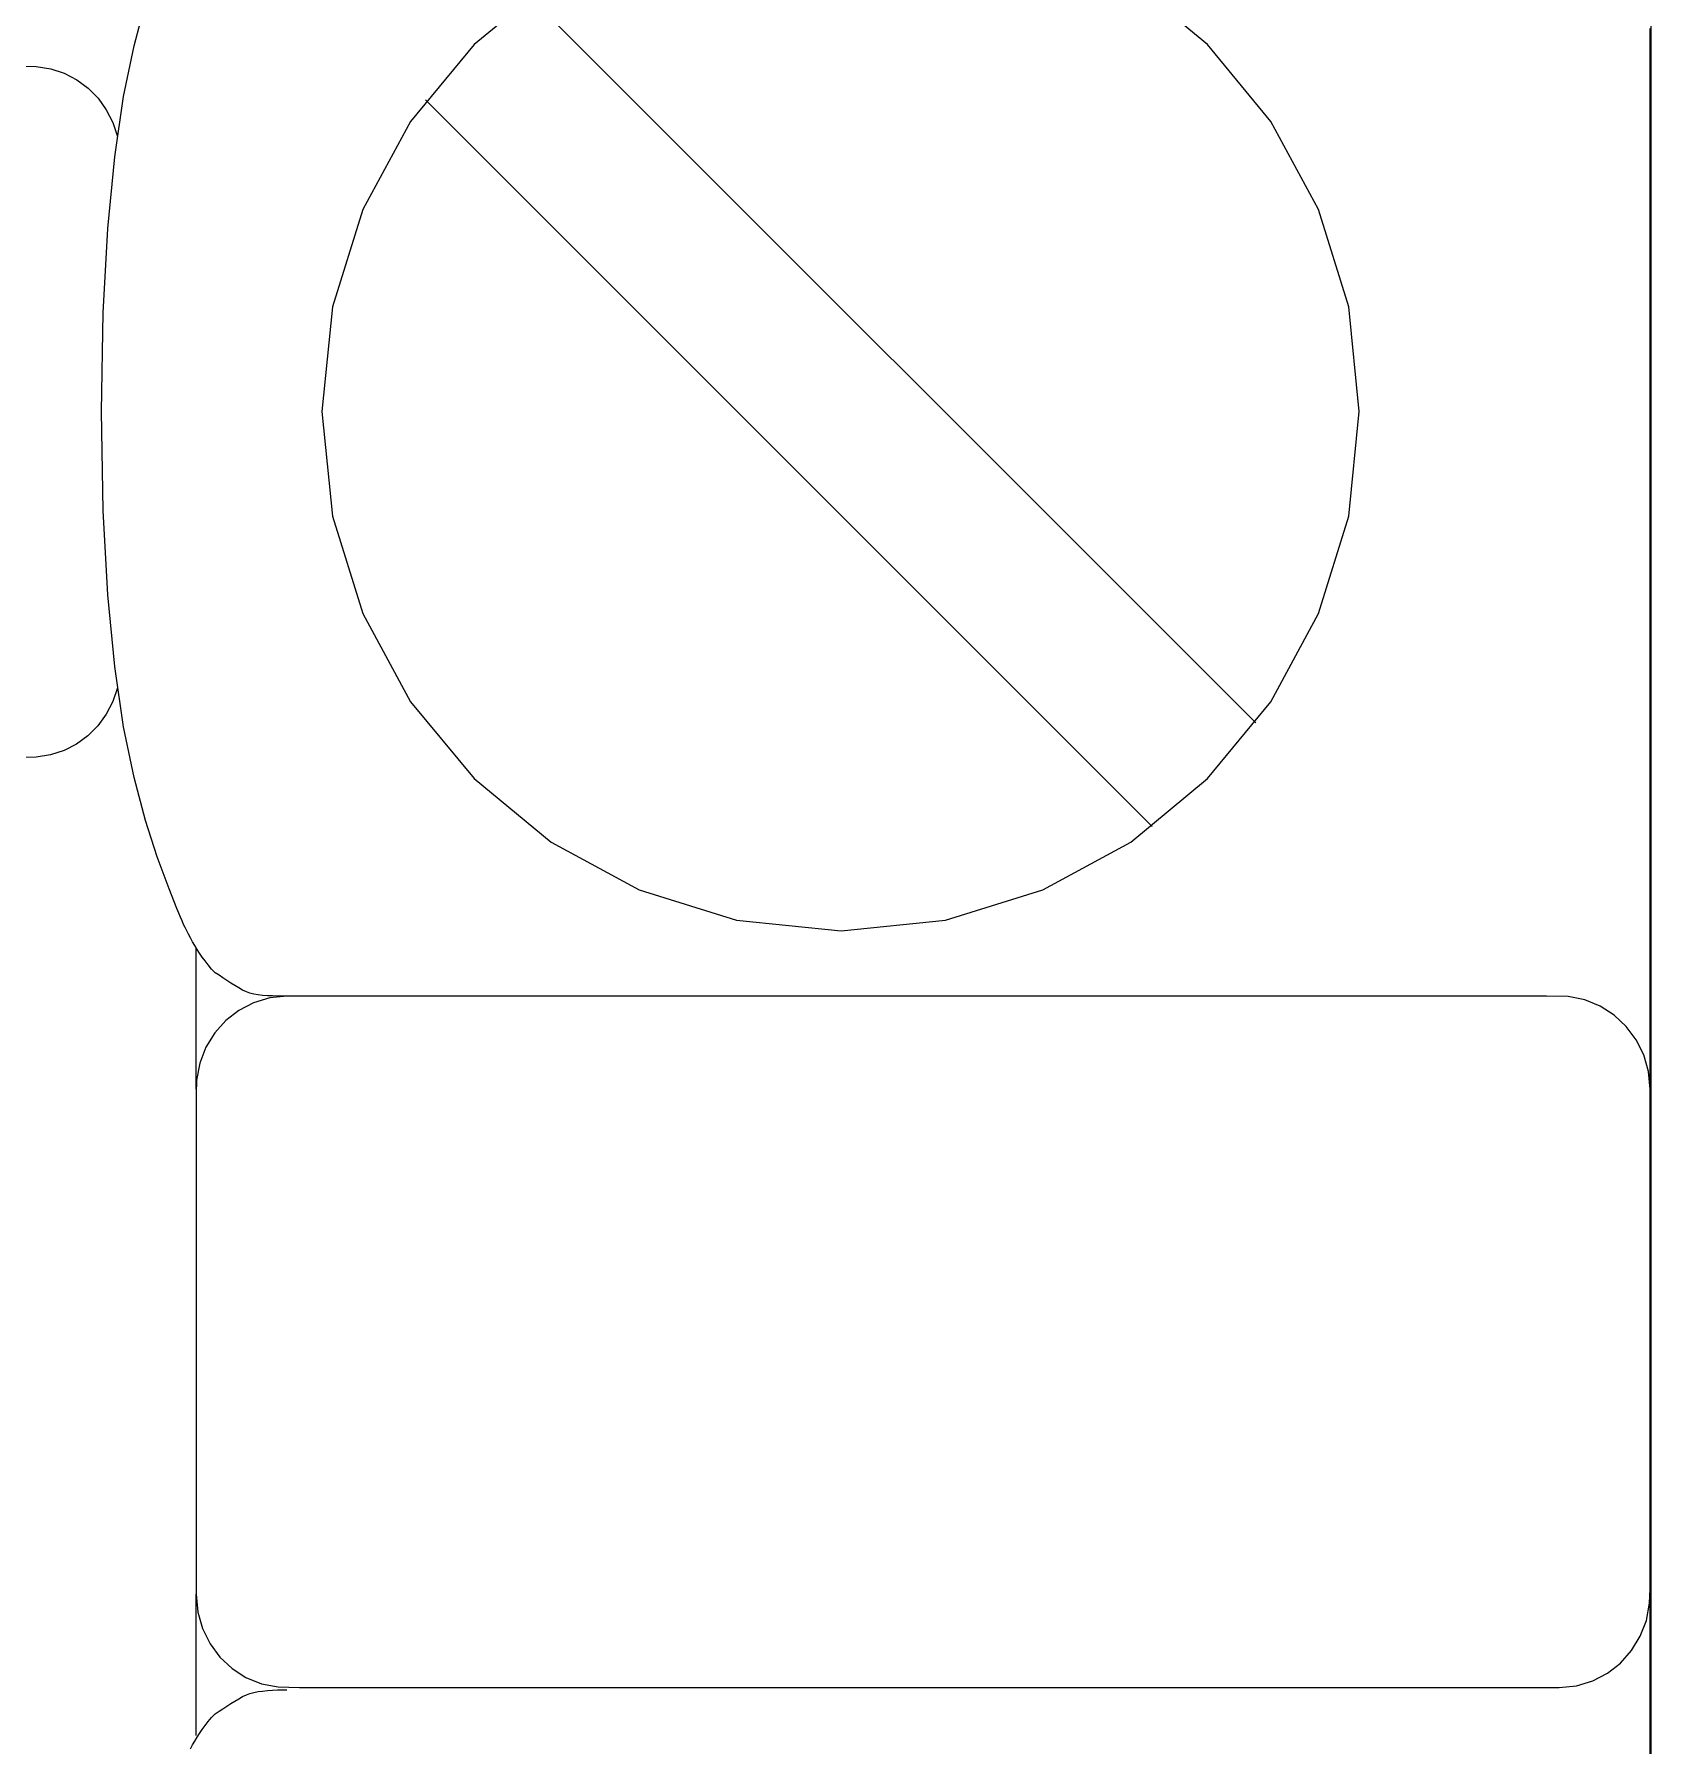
# Model space of a CAD drawing. Extents: x 1 to 47.7, y 0.2 to 35.
# Drawn here: x 35.401 to 35.922, y 9.105 to 9.657 of the extents above; entities that cross this region are included whole.
import ezdxf

# ---------------------------------------------------------------- set-up
doc = ezdxf.new("R2010")
doc.units = 0
doc.header["$MEASUREMENT"] = 0
for name, color, linetype in [('5_1___24__TARGET_LEDS___12', 7, 'CONTINUOUS'), ('6_1__EMPTY_IO_BOARD_POSITI', 7, 'CONTINUOUS'), ('6_2___8__INDEPENDENT_INPUT', 7, 'CONTINUOUS'), ('6_3___8__OPTOISO_INDEPENDE', 7, 'CONTINUOUS'), ('6_4___24__OPTOISO_INDEPEND', 7, 'CONTINUOUS'), ('6_5___8__INDEPENDENT_INPUT', 7, 'CONTINUOUS'), ('6_6___8__INDEPENDENT_INPUT', 7, 'CONTINUOUS'), ('6_7___8__OPTOISO_INDEPENDE', 7, 'CONTINUOUS'), ('6_8___8__OPTOISO_INDEPENDE', 7, 'CONTINUOUS')]:
    doc.layers.add(name, color=color, linetype=linetype)

msp = doc.modelspace()

# ---------------------------------------------------------------- linework, layer by layer
at = {"layer": '5_1___24__TARGET_LEDS___12'}
for points in [[(35.56775, 9.67402), (35.54295, 9.6536), (35.52249, 9.62884), (35.50703, 9.60043), (35.49726, 9.56904), (35.49386, 9.53534), (35.49726, 9.50159), (35.50703, 9.47015), (35.52249, 9.44171), (35.54295, 9.41694), (35.56775, 9.3965), (35.59619, 9.38106), (35.6276, 9.37131), (35.66131, 9.36791), (35.69499, 9.37131), (35.72636, 9.38106), (35.75474, 9.3965), (35.77946, 9.41694), (35.79986, 9.44171), (35.81526, 9.47015), (35.82499, 9.50159), (35.82838, 9.53534), (35.82499, 9.56904), (35.81526, 9.60043), (35.79986, 9.62884), (35.77946, 9.6536), (35.75474, 9.67402)], [(35.79496, 9.43491), (35.5607, 9.66918)], [(35.4826, 9.34679), (35.4811, 9.3468), (35.47953, 9.34682), (35.47793, 9.34687), (35.47633, 9.34695), (35.47477, 9.34707), (35.47329, 9.34724), (35.47191, 9.34747), (35.47069, 9.34776), (35.46955, 9.34818), (35.4683, 9.34878), (35.46704, 9.34946), (35.46578, 9.35022), (35.46451, 9.35103), (35.46324, 9.35187), (35.46197, 9.35271), (35.46071, 9.35354), (35.45946, 9.35433), (35.45831, 9.35556), (35.45724, 9.35687), (35.45625, 9.35815), (35.45532, 9.35941), (35.45446, 9.36065), (35.45365, 9.36188), (35.45289, 9.36311), (35.45218, 9.36434), (35.45152, 9.36558), (35.4509, 9.36675), (35.45034, 9.36784), (35.44981, 9.3689), (35.4493, 9.36996), (35.44879, 9.37107), (35.44827, 9.37227), (35.4477, 9.3736), (35.44708, 9.37509), (35.4446, 9.38141), (35.44079, 9.39169), (35.43698, 9.40348), (35.43331, 9.4173), (35.42995, 9.43368), (35.42707, 9.45314), (35.42481, 9.47621), (35.42334, 9.50341), (35.42281, 9.53527), (35.42334, 9.56713), (35.42481, 9.59433), (35.42707, 9.6174), (35.42995, 9.63685), (35.43331, 9.65323), (35.43698, 9.66705)], [(35.92211, 9.01293), (35.92211, 9.10536), (35.92211, 9.20447), (35.92211, 9.30982), (35.92211, 9.42095), (35.92211, 9.53743), (35.92211, 9.65881)], [(35.39427, 9.64664), (35.40177, 9.64656), (35.40643, 9.64584), (35.41081, 9.64439), (35.41486, 9.64228), (35.4185, 9.63956), (35.42169, 9.63632), (35.42436, 9.6326), (35.42646, 9.62847), (35.42793, 9.62399)], [(35.76154, 9.40149), (35.52727, 9.63576)], [(35.42793, 9.44621), (35.42643, 9.44177), (35.42431, 9.43768), (35.42163, 9.434), (35.41844, 9.43079), (35.41479, 9.4281), (35.41076, 9.42602), (35.4064, 9.42458), (35.40176, 9.42386), (35.39427, 9.42379)], [(35.45336, 9.3168), (35.45336, 9.36235)], [(35.45336, 9.1084), (35.45336, 9.15395)], [(35.45152, 9.10418), (35.45218, 9.10542), (35.45289, 9.10665), (35.45365, 9.10788), (35.45446, 9.10911), (35.45532, 9.11036), (35.45625, 9.11161), (35.45724, 9.1129), (35.45831, 9.11421), (35.45946, 9.11543), (35.46071, 9.11623), (35.46197, 9.11705), (35.46324, 9.1179), (35.46451, 9.11873), (35.46578, 9.11954), (35.46704, 9.1203), (35.4683, 9.12099), (35.46955, 9.12158), (35.47069, 9.122), (35.47191, 9.12231), (35.47329, 9.12257), (35.47477, 9.12277), (35.47633, 9.12293), (35.47793, 9.12305), (35.47953, 9.12313), (35.4811, 9.12317), (35.4826, 9.12319)]]:
    msp.add_lwpolyline(points, dxfattribs=at)
msp.add_lwpolyline([(35.4826, 9.34679), (35.47704, 9.34625), (35.47183, 9.3447), (35.46707, 9.34223), (35.46287, 9.33894), (35.45931, 9.33495), (35.45649, 9.33034), (35.45452, 9.32522), (35.45349, 9.31969), (35.45336, 9.31518), (35.45336, 9.30338), (35.45336, 9.28283), (35.45336, 9.25671), (35.45336, 9.2282), (35.45336, 9.20049), (35.45336, 9.17675), (35.45336, 9.16018), (35.45336, 9.15395), (35.45388, 9.14825), (35.4554, 9.14291), (35.4578, 9.13803), (35.461, 9.13372), (35.4649, 9.13006), (35.46939, 9.12717), (35.47438, 9.12514), (35.47978, 9.12408), (35.48669, 9.12395), (35.51642, 9.12395), (35.56819, 9.12395), (35.634, 9.12395), (35.70581, 9.12395), (35.77562, 9.12395), (35.83541, 9.12395), (35.87716, 9.12395), (35.89286, 9.12395), (35.89843, 9.12449), (35.90363, 9.12604), (35.90839, 9.12851), (35.91259, 9.1318), (35.91615, 9.1358), (35.91897, 9.14041), (35.92094, 9.14553), (35.92197, 9.15106), (35.92211, 9.15557), (35.92211, 9.16737), (35.92211, 9.18792), (35.92211, 9.21405), (35.92211, 9.24255), (35.92211, 9.27026), (35.92211, 9.294), (35.92211, 9.31057), (35.92211, 9.3168), (35.92158, 9.3225), (35.92006, 9.32784), (35.91766, 9.33272), (35.91446, 9.33703), (35.91056, 9.34068), (35.90607, 9.34357), (35.90108, 9.34559), (35.89568, 9.34666), (35.88877, 9.34679), (35.85904, 9.34679), (35.80727, 9.34679), (35.74147, 9.34679), (35.66965, 9.34679), (35.59984, 9.34679), (35.54005, 9.34679), (35.4983, 9.34679)], close=True, dxfattribs=at)
at = {"layer": '6_1__EMPTY_IO_BOARD_POSITI'}
msp.add_lwpolyline([(35.92235, 9.71511), (35.92235, 9.62793), (35.92235, 9.54298), (35.92235, 9.46042), (35.92235, 9.38039), (35.92235, 9.30305), (35.92235, 9.22855), (35.92235, 9.15705), (35.92235, 9.08869)], dxfattribs=at)
at = {"layer": '6_2___8__INDEPENDENT_INPUT'}
for points in [[(35.56775, 9.67402), (35.54295, 9.6536), (35.52249, 9.62884), (35.50703, 9.60043), (35.49726, 9.56904), (35.49386, 9.53534), (35.49726, 9.50159), (35.50703, 9.47015), (35.52249, 9.44171), (35.54295, 9.41694), (35.56775, 9.3965), (35.59619, 9.38106), (35.6276, 9.37131), (35.66131, 9.36791), (35.69499, 9.37131), (35.72636, 9.38106), (35.75474, 9.3965), (35.77946, 9.41694), (35.79986, 9.44171), (35.81526, 9.47015), (35.82499, 9.50159), (35.82838, 9.53534), (35.82499, 9.56904), (35.81526, 9.60043), (35.79986, 9.62884), (35.77946, 9.6536), (35.75474, 9.67402)], [(35.79496, 9.43491), (35.5607, 9.66918)], [(35.4826, 9.34679), (35.4811, 9.3468), (35.47953, 9.34682), (35.47793, 9.34687), (35.47633, 9.34695), (35.47477, 9.34707), (35.47329, 9.34724), (35.47191, 9.34747), (35.47069, 9.34776), (35.46955, 9.34818), (35.4683, 9.34878), (35.46704, 9.34946), (35.46578, 9.35022), (35.46451, 9.35103), (35.46324, 9.35187), (35.46197, 9.35271), (35.46071, 9.35354), (35.45946, 9.35433), (35.45831, 9.35556), (35.45724, 9.35687), (35.45625, 9.35815), (35.45532, 9.35941), (35.45446, 9.36065), (35.45365, 9.36188), (35.45289, 9.36311), (35.45218, 9.36434), (35.45152, 9.36558), (35.4509, 9.36675), (35.45034, 9.36784), (35.44981, 9.3689), (35.4493, 9.36996), (35.44879, 9.37107), (35.44827, 9.37227), (35.4477, 9.3736), (35.44708, 9.37509), (35.4446, 9.38141), (35.44079, 9.39169), (35.43698, 9.40348), (35.43331, 9.4173), (35.42995, 9.43368), (35.42707, 9.45314), (35.42481, 9.47621), (35.42334, 9.50341), (35.42281, 9.53527), (35.42334, 9.56713), (35.42481, 9.59433), (35.42707, 9.6174), (35.42995, 9.63685), (35.43331, 9.65323), (35.43698, 9.66705)], [(35.92211, 9.01293), (35.92211, 9.10536), (35.92211, 9.20447), (35.92211, 9.30982), (35.92211, 9.42095), (35.92211, 9.53743), (35.92211, 9.65881)], [(35.39427, 9.64664), (35.40177, 9.64656), (35.40643, 9.64584), (35.41081, 9.64439), (35.41486, 9.64228), (35.4185, 9.63956), (35.42169, 9.63632), (35.42436, 9.6326), (35.42646, 9.62847), (35.42793, 9.62399)], [(35.76154, 9.40149), (35.52727, 9.63576)], [(35.42793, 9.44621), (35.42643, 9.44177), (35.42431, 9.43768), (35.42163, 9.434), (35.41844, 9.43079), (35.41479, 9.4281), (35.41076, 9.42602), (35.4064, 9.42458), (35.40176, 9.42386), (35.39427, 9.42379)], [(35.45336, 9.3168), (35.45336, 9.36235)], [(35.45336, 9.1084), (35.45336, 9.15395)], [(35.45152, 9.10418), (35.45218, 9.10542), (35.45289, 9.10665), (35.45365, 9.10788), (35.45446, 9.10911), (35.45532, 9.11036), (35.45625, 9.11161), (35.45724, 9.1129), (35.45831, 9.11421), (35.45946, 9.11543), (35.46071, 9.11623), (35.46197, 9.11705), (35.46324, 9.1179), (35.46451, 9.11873), (35.46578, 9.11954), (35.46704, 9.1203), (35.4683, 9.12099), (35.46955, 9.12158), (35.47069, 9.122), (35.47191, 9.12231), (35.47329, 9.12257), (35.47477, 9.12277), (35.47633, 9.12293), (35.47793, 9.12305), (35.47953, 9.12313), (35.4811, 9.12317), (35.4826, 9.12319)]]:
    msp.add_lwpolyline(points, dxfattribs=at)
msp.add_lwpolyline([(35.4826, 9.34679), (35.47704, 9.34625), (35.47183, 9.3447), (35.46707, 9.34223), (35.46287, 9.33894), (35.45931, 9.33495), (35.45649, 9.33034), (35.45452, 9.32522), (35.45349, 9.31969), (35.45336, 9.31518), (35.45336, 9.30338), (35.45336, 9.28283), (35.45336, 9.25671), (35.45336, 9.2282), (35.45336, 9.20049), (35.45336, 9.17675), (35.45336, 9.16018), (35.45336, 9.15395), (35.45388, 9.14825), (35.4554, 9.14291), (35.4578, 9.13803), (35.461, 9.13372), (35.4649, 9.13006), (35.46939, 9.12717), (35.47438, 9.12514), (35.47978, 9.12408), (35.48669, 9.12395), (35.51642, 9.12395), (35.56819, 9.12395), (35.634, 9.12395), (35.70581, 9.12395), (35.77562, 9.12395), (35.83541, 9.12395), (35.87716, 9.12395), (35.89286, 9.12395), (35.89843, 9.12449), (35.90363, 9.12604), (35.90839, 9.12851), (35.91259, 9.1318), (35.91615, 9.1358), (35.91897, 9.14041), (35.92094, 9.14553), (35.92197, 9.15106), (35.92211, 9.15557), (35.92211, 9.16737), (35.92211, 9.18792), (35.92211, 9.21405), (35.92211, 9.24255), (35.92211, 9.27026), (35.92211, 9.294), (35.92211, 9.31057), (35.92211, 9.3168), (35.92158, 9.3225), (35.92006, 9.32784), (35.91766, 9.33272), (35.91446, 9.33703), (35.91056, 9.34068), (35.90607, 9.34357), (35.90108, 9.34559), (35.89568, 9.34666), (35.88877, 9.34679), (35.85904, 9.34679), (35.80727, 9.34679), (35.74147, 9.34679), (35.66965, 9.34679), (35.59984, 9.34679), (35.54005, 9.34679), (35.4983, 9.34679)], close=True, dxfattribs=at)
at = {"layer": '6_3___8__OPTOISO_INDEPENDE'}
for points in [[(35.56775, 9.67402), (35.54295, 9.6536), (35.52249, 9.62884), (35.50703, 9.60043), (35.49726, 9.56904), (35.49386, 9.53534), (35.49726, 9.50159), (35.50703, 9.47015), (35.52249, 9.44171), (35.54295, 9.41694), (35.56775, 9.3965), (35.59619, 9.38106), (35.6276, 9.37131), (35.66131, 9.36791), (35.69499, 9.37131), (35.72636, 9.38106), (35.75474, 9.3965), (35.77946, 9.41694), (35.79986, 9.44171), (35.81526, 9.47015), (35.82499, 9.50159), (35.82838, 9.53534), (35.82499, 9.56904), (35.81526, 9.60043), (35.79986, 9.62884), (35.77946, 9.6536), (35.75474, 9.67402)], [(35.79496, 9.43491), (35.5607, 9.66918)], [(35.4826, 9.34679), (35.4811, 9.3468), (35.47953, 9.34682), (35.47793, 9.34687), (35.47633, 9.34695), (35.47477, 9.34707), (35.47329, 9.34724), (35.47191, 9.34747), (35.47069, 9.34776), (35.46955, 9.34818), (35.4683, 9.34878), (35.46704, 9.34946), (35.46578, 9.35022), (35.46451, 9.35103), (35.46324, 9.35187), (35.46197, 9.35271), (35.46071, 9.35354), (35.45946, 9.35433), (35.45831, 9.35556), (35.45724, 9.35687), (35.45625, 9.35815), (35.45532, 9.35941), (35.45446, 9.36065), (35.45365, 9.36188), (35.45289, 9.36311), (35.45218, 9.36434), (35.45152, 9.36558), (35.4509, 9.36675), (35.45034, 9.36784), (35.44981, 9.3689), (35.4493, 9.36996), (35.44879, 9.37107), (35.44827, 9.37227), (35.4477, 9.3736), (35.44708, 9.37509), (35.4446, 9.38141), (35.44079, 9.39169), (35.43698, 9.40348), (35.43331, 9.4173), (35.42995, 9.43368), (35.42707, 9.45314), (35.42481, 9.47621), (35.42334, 9.50341), (35.42281, 9.53527), (35.42334, 9.56713), (35.42481, 9.59433), (35.42707, 9.6174), (35.42995, 9.63685), (35.43331, 9.65323), (35.43698, 9.66705)], [(35.92211, 9.01293), (35.92211, 9.10536), (35.92211, 9.20447), (35.92211, 9.30982), (35.92211, 9.42095), (35.92211, 9.53743), (35.92211, 9.65881)], [(35.39427, 9.64664), (35.40177, 9.64656), (35.40643, 9.64584), (35.41081, 9.64439), (35.41486, 9.64228), (35.4185, 9.63956), (35.42169, 9.63632), (35.42436, 9.6326), (35.42646, 9.62847), (35.42793, 9.62399)], [(35.76154, 9.40149), (35.52727, 9.63576)], [(35.42793, 9.44621), (35.42643, 9.44177), (35.42431, 9.43768), (35.42163, 9.434), (35.41844, 9.43079), (35.41479, 9.4281), (35.41076, 9.42602), (35.4064, 9.42458), (35.40176, 9.42386), (35.39427, 9.42379)], [(35.45336, 9.3168), (35.45336, 9.36235)], [(35.45336, 9.1084), (35.45336, 9.15395)], [(35.45152, 9.10418), (35.45218, 9.10542), (35.45289, 9.10665), (35.45365, 9.10788), (35.45446, 9.10911), (35.45532, 9.11036), (35.45625, 9.11161), (35.45724, 9.1129), (35.45831, 9.11421), (35.45946, 9.11543), (35.46071, 9.11623), (35.46197, 9.11705), (35.46324, 9.1179), (35.46451, 9.11873), (35.46578, 9.11954), (35.46704, 9.1203), (35.4683, 9.12099), (35.46955, 9.12158), (35.47069, 9.122), (35.47191, 9.12231), (35.47329, 9.12257), (35.47477, 9.12277), (35.47633, 9.12293), (35.47793, 9.12305), (35.47953, 9.12313), (35.4811, 9.12317), (35.4826, 9.12319)]]:
    msp.add_lwpolyline(points, dxfattribs=at)
msp.add_lwpolyline([(35.4826, 9.34679), (35.47704, 9.34625), (35.47183, 9.3447), (35.46707, 9.34223), (35.46287, 9.33894), (35.45931, 9.33495), (35.45649, 9.33034), (35.45452, 9.32522), (35.45349, 9.31969), (35.45336, 9.31518), (35.45336, 9.30338), (35.45336, 9.28283), (35.45336, 9.25671), (35.45336, 9.2282), (35.45336, 9.20049), (35.45336, 9.17675), (35.45336, 9.16018), (35.45336, 9.15395), (35.45388, 9.14825), (35.4554, 9.14291), (35.4578, 9.13803), (35.461, 9.13372), (35.4649, 9.13006), (35.46939, 9.12717), (35.47438, 9.12514), (35.47978, 9.12408), (35.48669, 9.12395), (35.51642, 9.12395), (35.56819, 9.12395), (35.634, 9.12395), (35.70581, 9.12395), (35.77562, 9.12395), (35.83541, 9.12395), (35.87716, 9.12395), (35.89286, 9.12395), (35.89843, 9.12449), (35.90363, 9.12604), (35.90839, 9.12851), (35.91259, 9.1318), (35.91615, 9.1358), (35.91897, 9.14041), (35.92094, 9.14553), (35.92197, 9.15106), (35.92211, 9.15557), (35.92211, 9.16737), (35.92211, 9.18792), (35.92211, 9.21405), (35.92211, 9.24255), (35.92211, 9.27026), (35.92211, 9.294), (35.92211, 9.31057), (35.92211, 9.3168), (35.92158, 9.3225), (35.92006, 9.32784), (35.91766, 9.33272), (35.91446, 9.33703), (35.91056, 9.34068), (35.90607, 9.34357), (35.90108, 9.34559), (35.89568, 9.34666), (35.88877, 9.34679), (35.85904, 9.34679), (35.80727, 9.34679), (35.74147, 9.34679), (35.66965, 9.34679), (35.59984, 9.34679), (35.54005, 9.34679), (35.4983, 9.34679)], close=True, dxfattribs=at)
at = {"layer": '6_4___24__OPTOISO_INDEPEND'}
for points in [[(35.56775, 9.67402), (35.54295, 9.6536), (35.52249, 9.62884), (35.50703, 9.60043), (35.49726, 9.56904), (35.49386, 9.53534), (35.49726, 9.50159), (35.50703, 9.47015), (35.52249, 9.44171), (35.54295, 9.41694), (35.56775, 9.3965), (35.59619, 9.38106), (35.6276, 9.37131), (35.66131, 9.36791), (35.69499, 9.37131), (35.72636, 9.38106), (35.75474, 9.3965), (35.77946, 9.41694), (35.79986, 9.44171), (35.81526, 9.47015), (35.82499, 9.50159), (35.82838, 9.53534), (35.82499, 9.56904), (35.81526, 9.60043), (35.79986, 9.62884), (35.77946, 9.6536), (35.75474, 9.67402)], [(35.79496, 9.43491), (35.5607, 9.66918)], [(35.4826, 9.34679), (35.4811, 9.3468), (35.47953, 9.34682), (35.47793, 9.34687), (35.47633, 9.34695), (35.47477, 9.34707), (35.47329, 9.34724), (35.47191, 9.34747), (35.47069, 9.34776), (35.46955, 9.34818), (35.4683, 9.34878), (35.46704, 9.34946), (35.46578, 9.35022), (35.46451, 9.35103), (35.46324, 9.35187), (35.46197, 9.35271), (35.46071, 9.35354), (35.45946, 9.35433), (35.45831, 9.35556), (35.45724, 9.35687), (35.45625, 9.35815), (35.45532, 9.35941), (35.45446, 9.36065), (35.45365, 9.36188), (35.45289, 9.36311), (35.45218, 9.36434), (35.45152, 9.36558), (35.4509, 9.36675), (35.45034, 9.36784), (35.44981, 9.3689), (35.4493, 9.36996), (35.44879, 9.37107), (35.44827, 9.37227), (35.4477, 9.3736), (35.44708, 9.37509), (35.4446, 9.38141), (35.44079, 9.39169), (35.43698, 9.40348), (35.43331, 9.4173), (35.42995, 9.43368), (35.42707, 9.45314), (35.42481, 9.47621), (35.42334, 9.50341), (35.42281, 9.53527), (35.42334, 9.56713), (35.42481, 9.59433), (35.42707, 9.6174), (35.42995, 9.63685), (35.43331, 9.65323), (35.43698, 9.66705)], [(35.92211, 9.01293), (35.92211, 9.10536), (35.92211, 9.20447), (35.92211, 9.30982), (35.92211, 9.42095), (35.92211, 9.53743), (35.92211, 9.65881)], [(35.39427, 9.64664), (35.40177, 9.64656), (35.40643, 9.64584), (35.41081, 9.64439), (35.41486, 9.64228), (35.4185, 9.63956), (35.42169, 9.63632), (35.42436, 9.6326), (35.42646, 9.62847), (35.42793, 9.62399)], [(35.76154, 9.40149), (35.52727, 9.63576)], [(35.42793, 9.44621), (35.42643, 9.44177), (35.42431, 9.43768), (35.42163, 9.434), (35.41844, 9.43079), (35.41479, 9.4281), (35.41076, 9.42602), (35.4064, 9.42458), (35.40176, 9.42386), (35.39427, 9.42379)], [(35.45336, 9.3168), (35.45336, 9.36235)], [(35.45336, 9.1084), (35.45336, 9.15395)], [(35.45152, 9.10418), (35.45218, 9.10542), (35.45289, 9.10665), (35.45365, 9.10788), (35.45446, 9.10911), (35.45532, 9.11036), (35.45625, 9.11161), (35.45724, 9.1129), (35.45831, 9.11421), (35.45946, 9.11543), (35.46071, 9.11623), (35.46197, 9.11705), (35.46324, 9.1179), (35.46451, 9.11873), (35.46578, 9.11954), (35.46704, 9.1203), (35.4683, 9.12099), (35.46955, 9.12158), (35.47069, 9.122), (35.47191, 9.12231), (35.47329, 9.12257), (35.47477, 9.12277), (35.47633, 9.12293), (35.47793, 9.12305), (35.47953, 9.12313), (35.4811, 9.12317), (35.4826, 9.12319)]]:
    msp.add_lwpolyline(points, dxfattribs=at)
msp.add_lwpolyline([(35.4826, 9.34679), (35.47704, 9.34625), (35.47183, 9.3447), (35.46707, 9.34223), (35.46287, 9.33894), (35.45931, 9.33495), (35.45649, 9.33034), (35.45452, 9.32522), (35.45349, 9.31969), (35.45336, 9.31518), (35.45336, 9.30338), (35.45336, 9.28283), (35.45336, 9.25671), (35.45336, 9.2282), (35.45336, 9.20049), (35.45336, 9.17675), (35.45336, 9.16018), (35.45336, 9.15395), (35.45388, 9.14825), (35.4554, 9.14291), (35.4578, 9.13803), (35.461, 9.13372), (35.4649, 9.13006), (35.46939, 9.12717), (35.47438, 9.12514), (35.47978, 9.12408), (35.48669, 9.12395), (35.51642, 9.12395), (35.56819, 9.12395), (35.634, 9.12395), (35.70581, 9.12395), (35.77562, 9.12395), (35.83541, 9.12395), (35.87716, 9.12395), (35.89286, 9.12395), (35.89843, 9.12449), (35.90363, 9.12604), (35.90839, 9.12851), (35.91259, 9.1318), (35.91615, 9.1358), (35.91897, 9.14041), (35.92094, 9.14553), (35.92197, 9.15106), (35.92211, 9.15557), (35.92211, 9.16737), (35.92211, 9.18792), (35.92211, 9.21405), (35.92211, 9.24255), (35.92211, 9.27026), (35.92211, 9.294), (35.92211, 9.31057), (35.92211, 9.3168), (35.92158, 9.3225), (35.92006, 9.32784), (35.91766, 9.33272), (35.91446, 9.33703), (35.91056, 9.34068), (35.90607, 9.34357), (35.90108, 9.34559), (35.89568, 9.34666), (35.88877, 9.34679), (35.85904, 9.34679), (35.80727, 9.34679), (35.74147, 9.34679), (35.66965, 9.34679), (35.59984, 9.34679), (35.54005, 9.34679), (35.4983, 9.34679)], close=True, dxfattribs=at)
at = {"layer": '6_5___8__INDEPENDENT_INPUT'}
for points in [[(35.56775, 9.67402), (35.54295, 9.6536), (35.52249, 9.62884), (35.50703, 9.60043), (35.49726, 9.56904), (35.49386, 9.53534), (35.49726, 9.50159), (35.50703, 9.47015), (35.52249, 9.44171), (35.54295, 9.41694), (35.56775, 9.3965), (35.59619, 9.38106), (35.6276, 9.37131), (35.66131, 9.36791), (35.69499, 9.37131), (35.72636, 9.38106), (35.75474, 9.3965), (35.77946, 9.41694), (35.79986, 9.44171), (35.81526, 9.47015), (35.82499, 9.50159), (35.82838, 9.53534), (35.82499, 9.56904), (35.81526, 9.60043), (35.79986, 9.62884), (35.77946, 9.6536), (35.75474, 9.67402)], [(35.79496, 9.43491), (35.5607, 9.66918)], [(35.4826, 9.34679), (35.4811, 9.3468), (35.47953, 9.34682), (35.47793, 9.34687), (35.47633, 9.34695), (35.47477, 9.34707), (35.47329, 9.34724), (35.47191, 9.34747), (35.47069, 9.34776), (35.46955, 9.34818), (35.4683, 9.34878), (35.46704, 9.34946), (35.46578, 9.35022), (35.46451, 9.35103), (35.46324, 9.35187), (35.46197, 9.35271), (35.46071, 9.35354), (35.45946, 9.35433), (35.45831, 9.35556), (35.45724, 9.35687), (35.45625, 9.35815), (35.45532, 9.35941), (35.45446, 9.36065), (35.45365, 9.36188), (35.45289, 9.36311), (35.45218, 9.36434), (35.45152, 9.36558), (35.4509, 9.36675), (35.45034, 9.36784), (35.44981, 9.3689), (35.4493, 9.36996), (35.44879, 9.37107), (35.44827, 9.37227), (35.4477, 9.3736), (35.44708, 9.37509), (35.4446, 9.38141), (35.44079, 9.39169), (35.43698, 9.40348), (35.43331, 9.4173), (35.42995, 9.43368), (35.42707, 9.45314), (35.42481, 9.47621), (35.42334, 9.50341), (35.42281, 9.53527), (35.42334, 9.56713), (35.42481, 9.59433), (35.42707, 9.6174), (35.42995, 9.63685), (35.43331, 9.65323), (35.43698, 9.66705)], [(35.92211, 9.01293), (35.92211, 9.10536), (35.92211, 9.20447), (35.92211, 9.30982), (35.92211, 9.42095), (35.92211, 9.53743), (35.92211, 9.65881)], [(35.39427, 9.64664), (35.40177, 9.64656), (35.40643, 9.64584), (35.41081, 9.64439), (35.41486, 9.64228), (35.4185, 9.63956), (35.42169, 9.63632), (35.42436, 9.6326), (35.42646, 9.62847), (35.42793, 9.62399)], [(35.76154, 9.40149), (35.52727, 9.63576)], [(35.42793, 9.44621), (35.42643, 9.44177), (35.42431, 9.43768), (35.42163, 9.434), (35.41844, 9.43079), (35.41479, 9.4281), (35.41076, 9.42602), (35.4064, 9.42458), (35.40176, 9.42386), (35.39427, 9.42379)], [(35.45336, 9.3168), (35.45336, 9.36235)], [(35.45336, 9.1084), (35.45336, 9.15395)], [(35.45152, 9.10418), (35.45218, 9.10542), (35.45289, 9.10665), (35.45365, 9.10788), (35.45446, 9.10911), (35.45532, 9.11036), (35.45625, 9.11161), (35.45724, 9.1129), (35.45831, 9.11421), (35.45946, 9.11543), (35.46071, 9.11623), (35.46197, 9.11705), (35.46324, 9.1179), (35.46451, 9.11873), (35.46578, 9.11954), (35.46704, 9.1203), (35.4683, 9.12099), (35.46955, 9.12158), (35.47069, 9.122), (35.47191, 9.12231), (35.47329, 9.12257), (35.47477, 9.12277), (35.47633, 9.12293), (35.47793, 9.12305), (35.47953, 9.12313), (35.4811, 9.12317), (35.4826, 9.12319)]]:
    msp.add_lwpolyline(points, dxfattribs=at)
msp.add_lwpolyline([(35.4826, 9.34679), (35.47704, 9.34625), (35.47183, 9.3447), (35.46707, 9.34223), (35.46287, 9.33894), (35.45931, 9.33495), (35.45649, 9.33034), (35.45452, 9.32522), (35.45349, 9.31969), (35.45336, 9.31518), (35.45336, 9.30338), (35.45336, 9.28283), (35.45336, 9.25671), (35.45336, 9.2282), (35.45336, 9.20049), (35.45336, 9.17675), (35.45336, 9.16018), (35.45336, 9.15395), (35.45388, 9.14825), (35.4554, 9.14291), (35.4578, 9.13803), (35.461, 9.13372), (35.4649, 9.13006), (35.46939, 9.12717), (35.47438, 9.12514), (35.47978, 9.12408), (35.48669, 9.12395), (35.51642, 9.12395), (35.56819, 9.12395), (35.634, 9.12395), (35.70581, 9.12395), (35.77562, 9.12395), (35.83541, 9.12395), (35.87716, 9.12395), (35.89286, 9.12395), (35.89843, 9.12449), (35.90363, 9.12604), (35.90839, 9.12851), (35.91259, 9.1318), (35.91615, 9.1358), (35.91897, 9.14041), (35.92094, 9.14553), (35.92197, 9.15106), (35.92211, 9.15557), (35.92211, 9.16737), (35.92211, 9.18792), (35.92211, 9.21405), (35.92211, 9.24255), (35.92211, 9.27026), (35.92211, 9.294), (35.92211, 9.31057), (35.92211, 9.3168), (35.92158, 9.3225), (35.92006, 9.32784), (35.91766, 9.33272), (35.91446, 9.33703), (35.91056, 9.34068), (35.90607, 9.34357), (35.90108, 9.34559), (35.89568, 9.34666), (35.88877, 9.34679), (35.85904, 9.34679), (35.80727, 9.34679), (35.74147, 9.34679), (35.66965, 9.34679), (35.59984, 9.34679), (35.54005, 9.34679), (35.4983, 9.34679)], close=True, dxfattribs=at)
at = {"layer": '6_6___8__INDEPENDENT_INPUT'}
for points in [[(35.56775, 9.67402), (35.54295, 9.6536), (35.52249, 9.62884), (35.50703, 9.60043), (35.49726, 9.56904), (35.49386, 9.53534), (35.49726, 9.50159), (35.50703, 9.47015), (35.52249, 9.44171), (35.54295, 9.41694), (35.56775, 9.3965), (35.59619, 9.38106), (35.6276, 9.37131), (35.66131, 9.36791), (35.69499, 9.37131), (35.72636, 9.38106), (35.75474, 9.3965), (35.77946, 9.41694), (35.79986, 9.44171), (35.81526, 9.47015), (35.82499, 9.50159), (35.82838, 9.53534), (35.82499, 9.56904), (35.81526, 9.60043), (35.79986, 9.62884), (35.77946, 9.6536), (35.75474, 9.67402)], [(35.79496, 9.43491), (35.5607, 9.66918)], [(35.4826, 9.34679), (35.4811, 9.3468), (35.47953, 9.34682), (35.47793, 9.34687), (35.47633, 9.34695), (35.47477, 9.34707), (35.47329, 9.34724), (35.47191, 9.34747), (35.47069, 9.34776), (35.46955, 9.34818), (35.4683, 9.34878), (35.46704, 9.34946), (35.46578, 9.35022), (35.46451, 9.35103), (35.46324, 9.35187), (35.46197, 9.35271), (35.46071, 9.35354), (35.45946, 9.35433), (35.45831, 9.35556), (35.45724, 9.35687), (35.45625, 9.35815), (35.45532, 9.35941), (35.45446, 9.36065), (35.45365, 9.36188), (35.45289, 9.36311), (35.45218, 9.36434), (35.45152, 9.36558), (35.4509, 9.36675), (35.45034, 9.36784), (35.44981, 9.3689), (35.4493, 9.36996), (35.44879, 9.37107), (35.44827, 9.37227), (35.4477, 9.3736), (35.44708, 9.37509), (35.4446, 9.38141), (35.44079, 9.39169), (35.43698, 9.40348), (35.43331, 9.4173), (35.42995, 9.43368), (35.42707, 9.45314), (35.42481, 9.47621), (35.42334, 9.50341), (35.42281, 9.53527), (35.42334, 9.56713), (35.42481, 9.59433), (35.42707, 9.6174), (35.42995, 9.63685), (35.43331, 9.65323), (35.43698, 9.66705)], [(35.92211, 9.01293), (35.92211, 9.10536), (35.92211, 9.20447), (35.92211, 9.30982), (35.92211, 9.42095), (35.92211, 9.53743), (35.92211, 9.65881)], [(35.39427, 9.64664), (35.40177, 9.64656), (35.40643, 9.64584), (35.41081, 9.64439), (35.41486, 9.64228), (35.4185, 9.63956), (35.42169, 9.63632), (35.42436, 9.6326), (35.42646, 9.62847), (35.42793, 9.62399)], [(35.76154, 9.40149), (35.52727, 9.63576)], [(35.42793, 9.44621), (35.42643, 9.44177), (35.42431, 9.43768), (35.42163, 9.434), (35.41844, 9.43079), (35.41479, 9.4281), (35.41076, 9.42602), (35.4064, 9.42458), (35.40176, 9.42386), (35.39427, 9.42379)], [(35.45336, 9.3168), (35.45336, 9.36235)], [(35.45336, 9.1084), (35.45336, 9.15395)], [(35.45152, 9.10418), (35.45218, 9.10542), (35.45289, 9.10665), (35.45365, 9.10788), (35.45446, 9.10911), (35.45532, 9.11036), (35.45625, 9.11161), (35.45724, 9.1129), (35.45831, 9.11421), (35.45946, 9.11543), (35.46071, 9.11623), (35.46197, 9.11705), (35.46324, 9.1179), (35.46451, 9.11873), (35.46578, 9.11954), (35.46704, 9.1203), (35.4683, 9.12099), (35.46955, 9.12158), (35.47069, 9.122), (35.47191, 9.12231), (35.47329, 9.12257), (35.47477, 9.12277), (35.47633, 9.12293), (35.47793, 9.12305), (35.47953, 9.12313), (35.4811, 9.12317), (35.4826, 9.12319)]]:
    msp.add_lwpolyline(points, dxfattribs=at)
msp.add_lwpolyline([(35.4826, 9.34679), (35.47704, 9.34625), (35.47183, 9.3447), (35.46707, 9.34223), (35.46287, 9.33894), (35.45931, 9.33495), (35.45649, 9.33034), (35.45452, 9.32522), (35.45349, 9.31969), (35.45336, 9.31518), (35.45336, 9.30338), (35.45336, 9.28283), (35.45336, 9.25671), (35.45336, 9.2282), (35.45336, 9.20049), (35.45336, 9.17675), (35.45336, 9.16018), (35.45336, 9.15395), (35.45388, 9.14825), (35.4554, 9.14291), (35.4578, 9.13803), (35.461, 9.13372), (35.4649, 9.13006), (35.46939, 9.12717), (35.47438, 9.12514), (35.47978, 9.12408), (35.48669, 9.12395), (35.51642, 9.12395), (35.56819, 9.12395), (35.634, 9.12395), (35.70581, 9.12395), (35.77562, 9.12395), (35.83541, 9.12395), (35.87716, 9.12395), (35.89286, 9.12395), (35.89843, 9.12449), (35.90363, 9.12604), (35.90839, 9.12851), (35.91259, 9.1318), (35.91615, 9.1358), (35.91897, 9.14041), (35.92094, 9.14553), (35.92197, 9.15106), (35.92211, 9.15557), (35.92211, 9.16737), (35.92211, 9.18792), (35.92211, 9.21405), (35.92211, 9.24255), (35.92211, 9.27026), (35.92211, 9.294), (35.92211, 9.31057), (35.92211, 9.3168), (35.92158, 9.3225), (35.92006, 9.32784), (35.91766, 9.33272), (35.91446, 9.33703), (35.91056, 9.34068), (35.90607, 9.34357), (35.90108, 9.34559), (35.89568, 9.34666), (35.88877, 9.34679), (35.85904, 9.34679), (35.80727, 9.34679), (35.74147, 9.34679), (35.66965, 9.34679), (35.59984, 9.34679), (35.54005, 9.34679), (35.4983, 9.34679)], close=True, dxfattribs=at)
at = {"layer": '6_7___8__OPTOISO_INDEPENDE'}
for points in [[(35.56775, 9.67402), (35.54295, 9.6536), (35.52249, 9.62884), (35.50703, 9.60043), (35.49726, 9.56904), (35.49386, 9.53534), (35.49726, 9.50159), (35.50703, 9.47015), (35.52249, 9.44171), (35.54295, 9.41694), (35.56775, 9.3965), (35.59619, 9.38106), (35.6276, 9.37131), (35.66131, 9.36791), (35.69499, 9.37131), (35.72636, 9.38106), (35.75474, 9.3965), (35.77946, 9.41694), (35.79986, 9.44171), (35.81526, 9.47015), (35.82499, 9.50159), (35.82838, 9.53534), (35.82499, 9.56904), (35.81526, 9.60043), (35.79986, 9.62884), (35.77946, 9.6536), (35.75474, 9.67402)], [(35.79496, 9.43491), (35.5607, 9.66918)], [(35.4826, 9.34679), (35.4811, 9.3468), (35.47953, 9.34682), (35.47793, 9.34687), (35.47633, 9.34695), (35.47477, 9.34707), (35.47329, 9.34724), (35.47191, 9.34747), (35.47069, 9.34776), (35.46955, 9.34818), (35.4683, 9.34878), (35.46704, 9.34946), (35.46578, 9.35022), (35.46451, 9.35103), (35.46324, 9.35187), (35.46197, 9.35271), (35.46071, 9.35354), (35.45946, 9.35433), (35.45831, 9.35556), (35.45724, 9.35687), (35.45625, 9.35815), (35.45532, 9.35941), (35.45446, 9.36065), (35.45365, 9.36188), (35.45289, 9.36311), (35.45218, 9.36434), (35.45152, 9.36558), (35.4509, 9.36675), (35.45034, 9.36784), (35.44981, 9.3689), (35.4493, 9.36996), (35.44879, 9.37107), (35.44827, 9.37227), (35.4477, 9.3736), (35.44708, 9.37509), (35.4446, 9.38141), (35.44079, 9.39169), (35.43698, 9.40348), (35.43331, 9.4173), (35.42995, 9.43368), (35.42707, 9.45314), (35.42481, 9.47621), (35.42334, 9.50341), (35.42281, 9.53527), (35.42334, 9.56713), (35.42481, 9.59433), (35.42707, 9.6174), (35.42995, 9.63685), (35.43331, 9.65323), (35.43698, 9.66705)], [(35.92211, 9.01293), (35.92211, 9.10536), (35.92211, 9.20447), (35.92211, 9.30982), (35.92211, 9.42095), (35.92211, 9.53743), (35.92211, 9.65881)], [(35.39427, 9.64664), (35.40177, 9.64656), (35.40643, 9.64584), (35.41081, 9.64439), (35.41486, 9.64228), (35.4185, 9.63956), (35.42169, 9.63632), (35.42436, 9.6326), (35.42646, 9.62847), (35.42793, 9.62399)], [(35.76154, 9.40149), (35.52727, 9.63576)], [(35.42793, 9.44621), (35.42643, 9.44177), (35.42431, 9.43768), (35.42163, 9.434), (35.41844, 9.43079), (35.41479, 9.4281), (35.41076, 9.42602), (35.4064, 9.42458), (35.40176, 9.42386), (35.39427, 9.42379)], [(35.45336, 9.3168), (35.45336, 9.36235)], [(35.45336, 9.1084), (35.45336, 9.15395)], [(35.45152, 9.10418), (35.45218, 9.10542), (35.45289, 9.10665), (35.45365, 9.10788), (35.45446, 9.10911), (35.45532, 9.11036), (35.45625, 9.11161), (35.45724, 9.1129), (35.45831, 9.11421), (35.45946, 9.11543), (35.46071, 9.11623), (35.46197, 9.11705), (35.46324, 9.1179), (35.46451, 9.11873), (35.46578, 9.11954), (35.46704, 9.1203), (35.4683, 9.12099), (35.46955, 9.12158), (35.47069, 9.122), (35.47191, 9.12231), (35.47329, 9.12257), (35.47477, 9.12277), (35.47633, 9.12293), (35.47793, 9.12305), (35.47953, 9.12313), (35.4811, 9.12317), (35.4826, 9.12319)]]:
    msp.add_lwpolyline(points, dxfattribs=at)
msp.add_lwpolyline([(35.4826, 9.34679), (35.47704, 9.34625), (35.47183, 9.3447), (35.46707, 9.34223), (35.46287, 9.33894), (35.45931, 9.33495), (35.45649, 9.33034), (35.45452, 9.32522), (35.45349, 9.31969), (35.45336, 9.31518), (35.45336, 9.30338), (35.45336, 9.28283), (35.45336, 9.25671), (35.45336, 9.2282), (35.45336, 9.20049), (35.45336, 9.17675), (35.45336, 9.16018), (35.45336, 9.15395), (35.45388, 9.14825), (35.4554, 9.14291), (35.4578, 9.13803), (35.461, 9.13372), (35.4649, 9.13006), (35.46939, 9.12717), (35.47438, 9.12514), (35.47978, 9.12408), (35.48669, 9.12395), (35.51642, 9.12395), (35.56819, 9.12395), (35.634, 9.12395), (35.70581, 9.12395), (35.77562, 9.12395), (35.83541, 9.12395), (35.87716, 9.12395), (35.89286, 9.12395), (35.89843, 9.12449), (35.90363, 9.12604), (35.90839, 9.12851), (35.91259, 9.1318), (35.91615, 9.1358), (35.91897, 9.14041), (35.92094, 9.14553), (35.92197, 9.15106), (35.92211, 9.15557), (35.92211, 9.16737), (35.92211, 9.18792), (35.92211, 9.21405), (35.92211, 9.24255), (35.92211, 9.27026), (35.92211, 9.294), (35.92211, 9.31057), (35.92211, 9.3168), (35.92158, 9.3225), (35.92006, 9.32784), (35.91766, 9.33272), (35.91446, 9.33703), (35.91056, 9.34068), (35.90607, 9.34357), (35.90108, 9.34559), (35.89568, 9.34666), (35.88877, 9.34679), (35.85904, 9.34679), (35.80727, 9.34679), (35.74147, 9.34679), (35.66965, 9.34679), (35.59984, 9.34679), (35.54005, 9.34679), (35.4983, 9.34679)], close=True, dxfattribs=at)
at = {"layer": '6_8___8__OPTOISO_INDEPENDE'}
for points in [[(35.56775, 9.67402), (35.54295, 9.6536), (35.52249, 9.62884), (35.50703, 9.60043), (35.49726, 9.56904), (35.49386, 9.53534), (35.49726, 9.50159), (35.50703, 9.47015), (35.52249, 9.44171), (35.54295, 9.41694), (35.56775, 9.3965), (35.59619, 9.38106), (35.6276, 9.37131), (35.66131, 9.36791), (35.69499, 9.37131), (35.72636, 9.38106), (35.75474, 9.3965), (35.77946, 9.41694), (35.79986, 9.44171), (35.81526, 9.47015), (35.82499, 9.50159), (35.82838, 9.53534), (35.82499, 9.56904), (35.81526, 9.60043), (35.79986, 9.62884), (35.77946, 9.6536), (35.75474, 9.67402)], [(35.79496, 9.43491), (35.5607, 9.66918)], [(35.4826, 9.34679), (35.4811, 9.3468), (35.47953, 9.34682), (35.47793, 9.34687), (35.47633, 9.34695), (35.47477, 9.34707), (35.47329, 9.34724), (35.47191, 9.34747), (35.47069, 9.34776), (35.46955, 9.34818), (35.4683, 9.34878), (35.46704, 9.34946), (35.46578, 9.35022), (35.46451, 9.35103), (35.46324, 9.35187), (35.46197, 9.35271), (35.46071, 9.35354), (35.45946, 9.35433), (35.45831, 9.35556), (35.45724, 9.35687), (35.45625, 9.35815), (35.45532, 9.35941), (35.45446, 9.36065), (35.45365, 9.36188), (35.45289, 9.36311), (35.45218, 9.36434), (35.45152, 9.36558), (35.4509, 9.36675), (35.45034, 9.36784), (35.44981, 9.3689), (35.4493, 9.36996), (35.44879, 9.37107), (35.44827, 9.37227), (35.4477, 9.3736), (35.44708, 9.37509), (35.4446, 9.38141), (35.44079, 9.39169), (35.43698, 9.40348), (35.43331, 9.4173), (35.42995, 9.43368), (35.42707, 9.45314), (35.42481, 9.47621), (35.42334, 9.50341), (35.42281, 9.53527), (35.42334, 9.56713), (35.42481, 9.59433), (35.42707, 9.6174), (35.42995, 9.63685), (35.43331, 9.65323), (35.43698, 9.66705)], [(35.92211, 9.01293), (35.92211, 9.10536), (35.92211, 9.20447), (35.92211, 9.30982), (35.92211, 9.42095), (35.92211, 9.53743), (35.92211, 9.65881)], [(35.39427, 9.64664), (35.40177, 9.64656), (35.40643, 9.64584), (35.41081, 9.64439), (35.41486, 9.64228), (35.4185, 9.63956), (35.42169, 9.63632), (35.42436, 9.6326), (35.42646, 9.62847), (35.42793, 9.62399)], [(35.76154, 9.40149), (35.52727, 9.63576)], [(35.42793, 9.44621), (35.42643, 9.44177), (35.42431, 9.43768), (35.42163, 9.434), (35.41844, 9.43079), (35.41479, 9.4281), (35.41076, 9.42602), (35.4064, 9.42458), (35.40176, 9.42386), (35.39427, 9.42379)], [(35.45336, 9.3168), (35.45336, 9.36235)], [(35.45336, 9.1084), (35.45336, 9.15395)], [(35.45152, 9.10418), (35.45218, 9.10542), (35.45289, 9.10665), (35.45365, 9.10788), (35.45446, 9.10911), (35.45532, 9.11036), (35.45625, 9.11161), (35.45724, 9.1129), (35.45831, 9.11421), (35.45946, 9.11543), (35.46071, 9.11623), (35.46197, 9.11705), (35.46324, 9.1179), (35.46451, 9.11873), (35.46578, 9.11954), (35.46704, 9.1203), (35.4683, 9.12099), (35.46955, 9.12158), (35.47069, 9.122), (35.47191, 9.12231), (35.47329, 9.12257), (35.47477, 9.12277), (35.47633, 9.12293), (35.47793, 9.12305), (35.47953, 9.12313), (35.4811, 9.12317), (35.4826, 9.12319)]]:
    msp.add_lwpolyline(points, dxfattribs=at)
msp.add_lwpolyline([(35.4826, 9.34679), (35.47704, 9.34625), (35.47183, 9.3447), (35.46707, 9.34223), (35.46287, 9.33894), (35.45931, 9.33495), (35.45649, 9.33034), (35.45452, 9.32522), (35.45349, 9.31969), (35.45336, 9.31518), (35.45336, 9.30338), (35.45336, 9.28283), (35.45336, 9.25671), (35.45336, 9.2282), (35.45336, 9.20049), (35.45336, 9.17675), (35.45336, 9.16018), (35.45336, 9.15395), (35.45388, 9.14825), (35.4554, 9.14291), (35.4578, 9.13803), (35.461, 9.13372), (35.4649, 9.13006), (35.46939, 9.12717), (35.47438, 9.12514), (35.47978, 9.12408), (35.48669, 9.12395), (35.51642, 9.12395), (35.56819, 9.12395), (35.634, 9.12395), (35.70581, 9.12395), (35.77562, 9.12395), (35.83541, 9.12395), (35.87716, 9.12395), (35.89286, 9.12395), (35.89843, 9.12449), (35.90363, 9.12604), (35.90839, 9.12851), (35.91259, 9.1318), (35.91615, 9.1358), (35.91897, 9.14041), (35.92094, 9.14553), (35.92197, 9.15106), (35.92211, 9.15557), (35.92211, 9.16737), (35.92211, 9.18792), (35.92211, 9.21405), (35.92211, 9.24255), (35.92211, 9.27026), (35.92211, 9.294), (35.92211, 9.31057), (35.92211, 9.3168), (35.92158, 9.3225), (35.92006, 9.32784), (35.91766, 9.33272), (35.91446, 9.33703), (35.91056, 9.34068), (35.90607, 9.34357), (35.90108, 9.34559), (35.89568, 9.34666), (35.88877, 9.34679), (35.85904, 9.34679), (35.80727, 9.34679), (35.74147, 9.34679), (35.66965, 9.34679), (35.59984, 9.34679), (35.54005, 9.34679), (35.4983, 9.34679)], close=True, dxfattribs=at)

doc.saveas('drawing.dxf')
